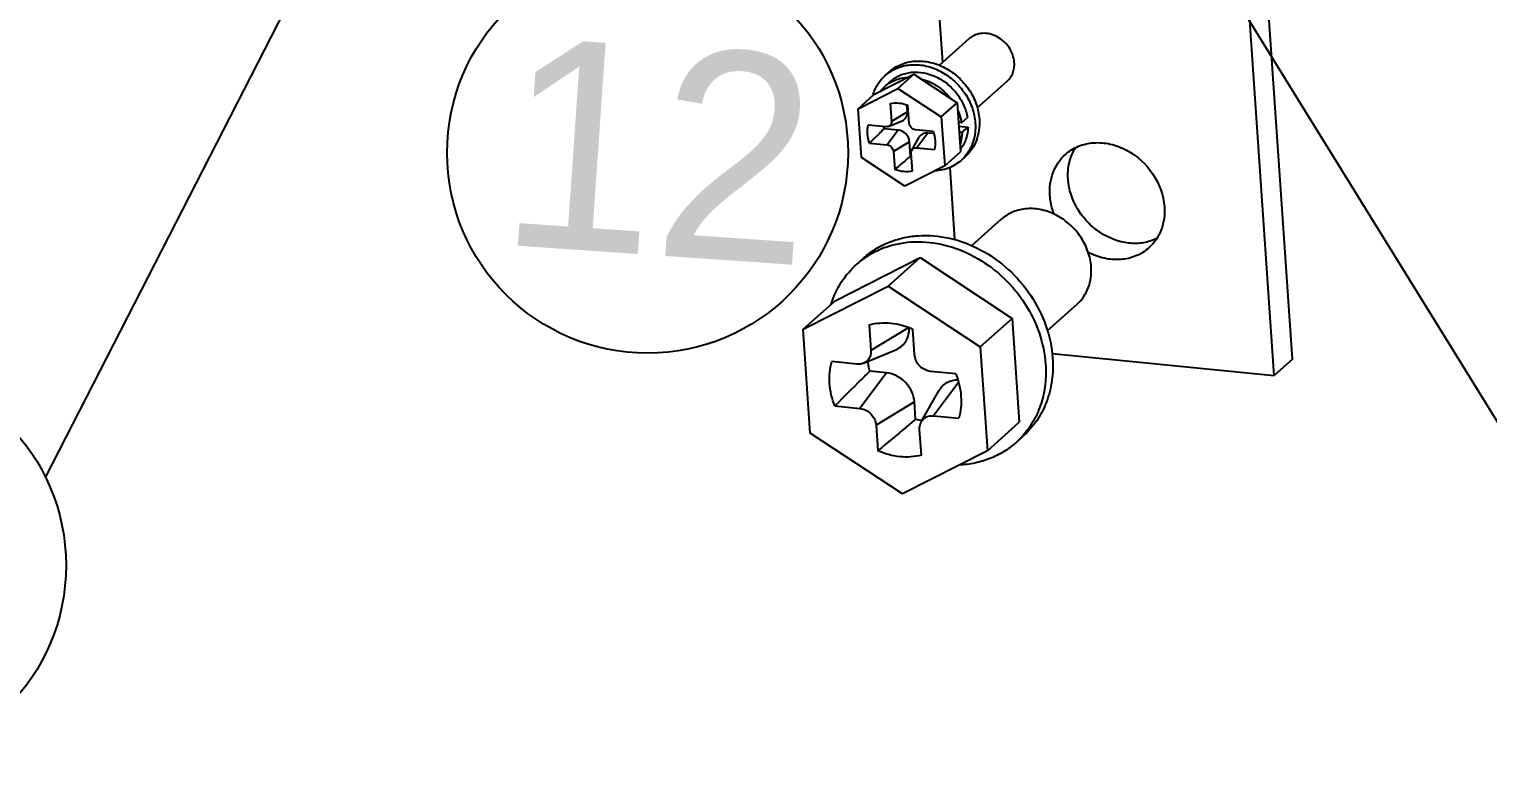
# Model space of a CAD drawing. Extents: x -425 to 6552, y -3049 to 3105.
# Drawn here: x -49 to 5.8, y -1835 to -1807.4 of the extents above; entities that cross this region are included whole.
import ezdxf

# ---------------------------------------------------------------- set-up
doc = ezdxf.new("R2010")
doc.units = 0
doc.layers.get('0').update_dxf_attribs({"linetype": 'CONTINUOUS'})
doc.layers.add('DIM', color=1, linetype='CONTINUOUS')
doc.styles.add('TEXTSTYLE_3', font='GOTHIC.TTF')

msp = doc.modelspace()

# ---------------------------------------------------------------- linework, layer by layer
at = {"color": 7, "linetype": 'CONTINUOUS'}
for p, q in [((-1.58, -1819.778), (-3.903, -1785.984)), ((-2.264, -1820.387), (-4.586, -1786.593)), ((-15.309, -1800.06), (-14.719, -1808.638)), ((-14.833, -1808.74), (-13.711, -1807.739)), ((-17.291, -1809.839), (-15.791, -1809.076)), ((-16.888, -1809.54), (-16.666, -1809.342)), ((-16.865, -1809.119), (-16.711, -1808.982)), ((-16.389, -1809.609), (-15.791, -1809.076)), ((-15.791, -1809.076), (-14.164, -1810.149)), ((-13.411, -1810.335), (-12.288, -1809.335)), ((-17.889, -1810.372), (-16.389, -1809.609)), ((-17.889, -1810.372), (-17.291, -1809.839)), ((-16.389, -1809.609), (-14.762, -1810.682)), ((-17.763, -1812.209), (-17.889, -1810.372)), ((-16.682, -1810.17), (-16.635, -1810.85)), ((-16.036, -1810.487), (-16.635, -1810.85)), ((-16.036, -1810.487), (-16.054, -1810.222)), ((-15.967, -1810.917), (-16.014, -1810.236)), ((-14.762, -1810.682), (-14.164, -1810.149)), ((-14.164, -1810.149), (-14.038, -1811.986)), ((-16.839, -1811.051), (-17.508, -1810.985)), ((-16.377, -1811.175), (-16.907, -1811.122)), ((-16.743, -1811.037), (-16.229, -1810.821)), ((-14.762, -1810.682), (-14.636, -1812.519)), ((-14.005, -1810.899), (-14.113, -1810.889)), ((-14.104, -1811.025), (-13.758, -1811.059)), ((-14.005, -1810.899), (-13.783, -1810.701)), ((-13.98, -1811.257), (-13.758, -1811.059)), ((-17.461, -1811.664), (-16.792, -1811.731)), ((-16.377, -1811.175), (-16.792, -1811.731)), ((-15.959, -1811.611), (-16.558, -1811.975)), ((-15.922, -1812.15), (-15.959, -1811.611)), ((-15.866, -1811.929), (-15.592, -1811.442)), ((-15.064, -1811.227), (-15.733, -1811.161)), ((-15.271, -1811.284), (-15.686, -1811.84)), ((-15.04, -1811.307), (-15.271, -1811.284)), ((-14.088, -1811.247), (-13.98, -1811.257)), ((-16.136, -1813.282), (-17.763, -1812.209)), ((-16.558, -1811.975), (-16.511, -1812.655)), ((-15.843, -1812.722), (-15.889, -1812.041)), ((-15.686, -1811.84), (-15.017, -1811.907)), ((-14.636, -1812.519), (-14.038, -1811.986)), ((-14.02, -1812.31), (-13.866, -1812.173)), ((-14.636, -1812.519), (-16.136, -1813.282)), ((-14.448, -1812.58), (-14.263, -1815.283)), ((-13.621, -1815.51), (-12.514, -1814.523)), ((-18.751, -1817.584), (-15.562, -1815.963)), ((-17.939, -1816.21), (-17.675, -1815.974)), ((-16.758, -1817.029), (-15.562, -1815.963)), ((-15.562, -1815.963), (-12.105, -1818.243)), ((-19.947, -1818.65), (-16.758, -1817.029)), ((-16.758, -1817.029), (-13.301, -1819.309)), ((-19.947, -1818.65), (-18.751, -1817.584)), ((-13.301, -1819.309), (-12.105, -1818.243)), ((-12.105, -1818.243), (-11.837, -1822.146)), ((-10.777, -1818.702), (-9.669, -1817.714)), ((-19.679, -1822.553), (-19.947, -1818.65)), ((-17.471, -1818.484), (-17.405, -1819.444)), ((-15.987, -1818.584), (-17.405, -1819.444)), ((-15.768, -1819.606), (-15.834, -1818.646)), ((-13.301, -1819.309), (-13.033, -1823.212)), ((-17.929, -1819.962), (-18.873, -1819.868)), ((-17.683, -1819.927), (-16.448, -1819.408)), ((-10.598, -1819.561), (-2.264, -1820.387)), ((-1.58, -1819.778), (-2.264, -1820.387)), ((-16.819, -1820.292), (-17.815, -1821.626)), ((-16.819, -1820.292), (-17.449, -1820.23)), ((-14.221, -1820.329), (-15.165, -1820.236)), ((-15.513, -1822.128), (-14.857, -1820.961)), ((-14.114, -1820.647), (-15.05, -1821.9)), ((-15.773, -1821.383), (-17.212, -1822.256)), ((-15.729, -1822.023), (-15.773, -1821.383)), ((-18.759, -1821.533), (-17.815, -1821.626)), ((-15.05, -1821.9), (-14.106, -1821.994)), ((-16.222, -1824.833), (-19.679, -1822.553)), ((-17.212, -1822.256), (-17.146, -1823.216)), ((-15.509, -1823.378), (-15.575, -1822.418)), ((-13.033, -1823.212), (-11.837, -1822.146)), ((-11.965, -1822.911), (-11.7, -1822.675)), ((-13.033, -1823.212), (-16.222, -1824.833))]:
    msp.add_line(p, q, dxfattribs=at)
for centre, radius, start, end in [((-15.847, -1810.262), 1.53, 124.0337, 131.7062), ((-16.01, -1810.525), 1.319, 131.7329, 142.2893), ((-15.721, -1810.87), 1.212, 188.1968, 192.017), ((-15.639, -1811.012), 1.173, 256.0334, 258.0489), ((-15.039, -1811.168), 1.531, 311.7253, 319.4499), ((-15.804, -1818.606), 3.209, 125.4074, 131.7108), ((-15.093, -1819.905), 2.212, 253.2985, 259.7563), ((-14.103, -1820.514), 3.212, 311.7219, 318.0245)]:
    msp.add_arc(centre, radius, start, end, dxfattribs=at)
for points, knots in [([(-12.022, -1808.634), (-12.029, -1808.536), (-12.071, -1808.339), (-12.209, -1808.067), (-12.41, -1807.833), (-12.66, -1807.656), (-12.938, -1807.551), (-13.223, -1807.526), (-13.492, -1807.586), (-13.646, -1807.681), (-13.711, -1807.739)], [0, 0, 0, 0, 0.126683, 0.257765, 0.390613, 0.522112, 0.649507, 0.771188, 0.887317, 1, 1, 1, 1]), ([(-16.711, -1808.982), (-16.646, -1808.924), (-16.505, -1808.819), (-16.269, -1808.698), (-16.013, -1808.617), (-15.647, -1808.564), (-15.166, -1808.605), (-14.609, -1808.816), (-14.11, -1809.17), (-13.707, -1809.637), (-13.432, -1810.181), (-13.347, -1810.576), (-13.334, -1810.771)], [0, 0, 0, 0, 0.05627, 0.113002, 0.170608, 0.229412, 0.350998, 0.478294, 0.609691, 0.742436, 0.87342, 1, 1, 1, 1]), ([(-16.703, -1808.993), (-16.634, -1808.947), (-16.487, -1808.864), (-16.167, -1808.746), (-15.724, -1808.692), (-15.182, -1808.782), (-14.661, -1809.014), (-14.2, -1809.371), (-13.83, -1809.826), (-13.578, -1810.347), (-13.5, -1810.723), (-13.488, -1810.908)], [0, 0, 0, 0, 0.056294, 0.113318, 0.230418, 0.353017, 0.480788, 0.611997, 0.744052, 0.874161, 1, 1, 1, 1]), ([(-12.288, -1809.335), (-12.242, -1809.293), (-12.158, -1809.198), (-12.07, -1809.026), (-12.021, -1808.835), (-12.017, -1808.701), (-12.022, -1808.634)], [0, 0, 0, 0, 0.24128, 0.486524, 0.738839, 1, 1, 1, 1]), ([(-17.333, -1809.876), (-17.291, -1809.73), (-17.171, -1809.451), (-16.975, -1809.218), (-16.865, -1809.119)], [0, 0, 0, 0, 0.505619, 1, 1, 1, 1]), ([(-16.888, -1809.54), (-16.83, -1809.489), (-16.706, -1809.396), (-16.496, -1809.291), (-16.268, -1809.222), (-16.11, -1809.201), (-16.029, -1809.197)], [0, 0, 0, 0, 0.245047, 0.492212, 0.743378, 1, 1, 1, 1]), ([(-16.666, -1809.342), (-16.612, -1809.295), (-16.497, -1809.208), (-16.305, -1809.107), (-16.096, -1809.037), (-15.798, -1808.985), (-15.404, -1809.006), (-14.944, -1809.159), (-14.522, -1809.427), (-14.168, -1809.79), (-13.909, -1810.221), (-13.81, -1810.541), (-13.783, -1810.701)], [0, 0, 0, 0, 0.056255, 0.112932, 0.170411, 0.228998, 0.349919, 0.476384, 0.60715, 0.739859, 0.871681, 1, 1, 1, 1]), ([(-15.533, -1809.246), (-15.318, -1809.3), (-14.899, -1809.489), (-14.563, -1809.8), (-14.422, -1809.979)], [0, 0, 0, 0, 0.492211, 1, 1, 1, 1]), ([(-16.682, -1810.17), (-16.573, -1810.15), (-16.344, -1810.142), (-16.122, -1810.196), (-16.014, -1810.236)], [0, 0, 0, 0, 0.488849, 1, 1, 1, 1]), ([(-16.229, -1810.821), (-16.198, -1810.808), (-16.14, -1810.772), (-16.075, -1810.692), (-16.038, -1810.594), (-16.033, -1810.522), (-16.036, -1810.487)], [0, 0, 0, 0, 0.243853, 0.487591, 0.738127, 1, 1, 1, 1]), ([(-14.143, -1810.441), (-14.127, -1810.478), (-14.067, -1810.626), (-14.025, -1810.782), (-14.005, -1810.899)], [0, 0, 0, 0, 0.253387, 1, 1, 1, 1]), ([(-17.461, -1811.664), (-17.498, -1811.553), (-17.544, -1811.326), (-17.53, -1811.094), (-17.508, -1810.985)], [0, 0, 0, 0, 0.510847, 1, 1, 1, 1]), ([(-16.907, -1811.122), (-16.953, -1811.167), (-17.139, -1811.347), (-17.324, -1811.528), (-17.461, -1811.664)], [0, 0, 0, 0, 0.251132, 1, 1, 1, 1]), ([(-16.743, -1811.037), (-16.75, -1811.04), (-16.781, -1811.051), (-16.814, -1811.053), (-16.839, -1811.051)], [0, 0, 0, 0, 0.24455, 1, 1, 1, 1]), ([(-16.635, -1810.85), (-16.633, -1810.889), (-16.644, -1810.95), (-16.693, -1811.01), (-16.726, -1811.03), (-16.743, -1811.037)], [0, 0, 0, 0, 0.509672, 0.754788, 1, 1, 1, 1]), ([(-15.733, -1811.161), (-15.792, -1811.155), (-15.907, -1811.094), (-15.963, -1810.976), (-15.967, -1810.917)], [0, 0, 0, 0, 0.497737, 1, 1, 1, 1]), ([(-13.758, -1811.059), (-13.764, -1811.211), (-13.815, -1811.51), (-13.956, -1811.779), (-14.044, -1811.896)], [0, 0, 0, 0, 0.509935, 1, 1, 1, 1]), ([(-13.488, -1810.908), (-13.48, -1811.025), (-13.484, -1811.256), (-13.552, -1811.591), (-13.681, -1811.899), (-13.805, -1812.081), (-13.876, -1812.163)], [0, 0, 0, 0, 0.260237, 0.512783, 0.758709, 1, 1, 1, 1]), ([(-13.334, -1810.771), (-13.325, -1810.906), (-13.333, -1811.173), (-13.429, -1811.557), (-13.606, -1811.899), (-13.773, -1812.09), (-13.866, -1812.173)], [0, 0, 0, 0, 0.261158, 0.513479, 0.758719, 1, 1, 1, 1]), ([(-15.959, -1811.611), (-15.966, -1811.504), (-16.065, -1811.294), (-16.271, -1811.185), (-16.377, -1811.175)], [0, 0, 0, 0, 0.502263, 1, 1, 1, 1]), ([(-15.271, -1811.284), (-15.304, -1811.281), (-15.369, -1811.283), (-15.461, -1811.312), (-15.538, -1811.366), (-15.577, -1811.415), (-15.592, -1811.442)], [0, 0, 0, 0, 0.259951, 0.510039, 0.7547, 1, 1, 1, 1]), ([(-15.064, -1811.227), (-15.027, -1811.338), (-14.981, -1811.565), (-14.994, -1811.797), (-15.017, -1811.907)], [0, 0, 0, 0, 0.510847, 1, 1, 1, 1]), ([(-13.98, -1811.257), (-13.982, -1811.295), (-13.992, -1811.443), (-14.023, -1811.589), (-14.057, -1811.694)], [0, 0, 0, 0, 0.254468, 1, 1, 1, 1]), ([(-10.102, -1812.087), (-9.959, -1811.959), (-9.621, -1811.75), (-9.03, -1811.618), (-8.402, -1811.672), (-7.581, -1811.984), (-6.736, -1812.752), (-6.417, -1813.622), (-6.387, -1814.055)], [0, 0, 0, 0, 0.113152, 0.229766, 0.351954, 0.47988, 0.743328, 1, 1, 1, 1]), ([(-16.792, -1811.731), (-16.733, -1811.737), (-16.617, -1811.797), (-16.562, -1811.915), (-16.558, -1811.975)], [0, 0, 0, 0, 0.497737, 1, 1, 1, 1]), ([(-15.922, -1812.15), (-15.971, -1812.193), (-16.166, -1812.362), (-16.363, -1812.53), (-16.511, -1812.655)], [0, 0, 0, 0, 0.251053, 1, 1, 1, 1]), ([(-15.889, -1812.041), (-15.89, -1812.031), (-15.89, -1811.992), (-15.88, -1811.954), (-15.866, -1811.929)], [0, 0, 0, 0, 0.259532, 1, 1, 1, 1]), ([(-15.866, -1811.929), (-15.849, -1811.899), (-15.795, -1811.847), (-15.722, -1811.837), (-15.686, -1811.84)], [0, 0, 0, 0, 0.489516, 1, 1, 1, 1]), ([(-10.688, -1813.629), (-10.708, -1813.339), (-10.637, -1812.759), (-10.307, -1812.27), (-10.102, -1812.087)], [0, 0, 0, 0, 0.513845, 1, 1, 1, 1]), ([(-10.004, -1813.02), (-10.019, -1812.809), (-9.989, -1812.39), (-9.828, -1812), (-9.719, -1811.831)], [0, 0, 0, 0, 0.51165, 1, 1, 1, 1]), ([(-15.843, -1812.722), (-15.951, -1812.741), (-16.181, -1812.749), (-16.403, -1812.695), (-16.511, -1812.655)], [0, 0, 0, 0, 0.488849, 1, 1, 1, 1]), ([(-14.02, -1812.31), (-14.086, -1812.369), (-14.23, -1812.476), (-14.471, -1812.598), (-14.733, -1812.678), (-14.916, -1812.703), (-15.008, -1812.709)], [0, 0, 0, 0, 0.245125, 0.492332, 0.743477, 1, 1, 1, 1]), ([(-6.672, -1815.245), (-6.831, -1815.322), (-7.179, -1815.431), (-7.933, -1815.445), (-8.685, -1815.15), (-9.293, -1814.635), (-9.779, -1813.999), (-9.978, -1813.409), (-10.004, -1813.02)], [0, 0, 0, 0, 0.114151, 0.232888, 0.483655, 0.614988, 0.746695, 1, 1, 1, 1]), ([(-10.531, -1814.328), (-10.553, -1814.271), (-10.63, -1814.045), (-10.675, -1813.807), (-10.688, -1813.629)], [0, 0, 0, 0, 0.254558, 1, 1, 1, 1]), ([(-9.137, -1816.312), (-9.15, -1816.117), (-9.235, -1815.722), (-9.51, -1815.178), (-9.913, -1814.711), (-10.412, -1814.357), (-10.969, -1814.146), (-11.539, -1814.097), (-12.076, -1814.217), (-12.384, -1814.407), (-12.514, -1814.523)], [0, 0, 0, 0, 0.126683, 0.257765, 0.390613, 0.522112, 0.649507, 0.771188, 0.887317, 1, 1, 1, 1]), ([(-6.387, -1814.055), (-6.367, -1814.345), (-6.438, -1814.925), (-6.768, -1815.414), (-6.973, -1815.597)], [0, 0, 0, 0, 0.513845, 1, 1, 1, 1]), ([(-17.675, -1815.974), (-17.538, -1815.852), (-17.243, -1815.631), (-16.747, -1815.378), (-16.208, -1815.208), (-15.44, -1815.095), (-14.429, -1815.182), (-13.261, -1815.625), (-12.213, -1816.368), (-11.367, -1817.349), (-10.789, -1818.492), (-10.611, -1819.321), (-10.583, -1819.731)], [0, 0, 0, 0, 0.05627, 0.113002, 0.170608, 0.229412, 0.350998, 0.478294, 0.609691, 0.742436, 0.87342, 1, 1, 1, 1]), ([(-17.663, -1815.99), (-17.52, -1815.888), (-17.213, -1815.706), (-16.541, -1815.441), (-15.606, -1815.312), (-14.457, -1815.485), (-13.35, -1815.965), (-12.366, -1816.714), (-11.577, -1817.675), (-11.04, -1818.778), (-10.874, -1819.574), (-10.847, -1819.967)], [0, 0, 0, 0, 0.056276, 0.113239, 0.230147, 0.352578, 0.480283, 0.611544, 0.743738, 0.874017, 1, 1, 1, 1]), ([(-6.973, -1815.597), (-7.115, -1815.724), (-7.45, -1815.932), (-8.037, -1816.065), (-8.659, -1816.014), (-9.058, -1815.866), (-9.249, -1815.767)], [0, 0, 0, 0, 0.235921, 0.478967, 0.733526, 1, 1, 1, 1]), ([(-18.896, -1817.712), (-18.806, -1817.423), (-18.554, -1816.871), (-18.161, -1816.407), (-17.939, -1816.21)], [0, 0, 0, 0, 0.50514, 1, 1, 1, 1]), ([(-9.669, -1817.714), (-9.576, -1817.631), (-9.408, -1817.44), (-9.232, -1817.098), (-9.136, -1816.715), (-9.128, -1816.447), (-9.137, -1816.312)], [0, 0, 0, 0, 0.24128, 0.486524, 0.738839, 1, 1, 1, 1]), ([(-17.471, -1818.484), (-17.21, -1818.415), (-16.641, -1818.377), (-16.095, -1818.53), (-15.834, -1818.646)], [0, 0, 0, 0, 0.485974, 1, 1, 1, 1]), ([(-16.448, -1819.408), (-16.372, -1819.376), (-16.23, -1819.288), (-16.069, -1819.094), (-15.975, -1818.854), (-15.961, -1818.68), (-15.965, -1818.592)], [0, 0, 0, 0, 0.2442, 0.488152, 0.73856, 1, 1, 1, 1]), ([(-18.759, -1821.533), (-18.867, -1821.264), (-19.002, -1820.706), (-18.949, -1820.132), (-18.873, -1819.868)], [0, 0, 0, 0, 0.513652, 1, 1, 1, 1]), ([(-17.405, -1819.444), (-17.401, -1819.496), (-17.408, -1819.599), (-17.461, -1819.741), (-17.555, -1819.856), (-17.638, -1819.908), (-17.683, -1819.927)], [0, 0, 0, 0, 0.26187, 0.512416, 0.756161, 1, 1, 1, 1]), ([(-17.449, -1820.23), (-17.457, -1820.199), (-17.486, -1820.076), (-17.506, -1819.95), (-17.514, -1819.856)], [0, 0, 0, 0, 0.252526, 1, 1, 1, 1]), ([(-15.165, -1820.236), (-15.317, -1820.221), (-15.615, -1820.064), (-15.757, -1819.761), (-15.768, -1819.606)], [0, 0, 0, 0, 0.497737, 1, 1, 1, 1]), ([(-10.583, -1819.731), (-10.563, -1820.014), (-10.58, -1820.576), (-10.782, -1821.38), (-11.153, -1822.099), (-11.505, -1822.501), (-11.7, -1822.675)], [0, 0, 0, 0, 0.261158, 0.513479, 0.758719, 1, 1, 1, 1]), ([(-17.449, -1820.23), (-17.559, -1820.338), (-17.999, -1820.769), (-18.435, -1821.205), (-18.759, -1821.533)], [0, 0, 0, 0, 0.251289, 1, 1, 1, 1]), ([(-17.683, -1819.927), (-17.702, -1819.935), (-17.781, -1819.962), (-17.866, -1819.968), (-17.929, -1819.962)], [0, 0, 0, 0, 0.24455, 1, 1, 1, 1]), ([(-15.773, -1821.383), (-15.791, -1821.115), (-16.039, -1820.59), (-16.554, -1820.318), (-16.819, -1820.292)], [0, 0, 0, 0, 0.502263, 1, 1, 1, 1]), ([(-14.221, -1820.329), (-14.113, -1820.598), (-13.978, -1821.156), (-14.031, -1821.73), (-14.106, -1821.994)], [0, 0, 0, 0, 0.513652, 1, 1, 1, 1]), ([(-10.847, -1819.967), (-10.83, -1820.219), (-10.84, -1820.719), (-10.993, -1821.441), (-11.281, -1822.102), (-11.559, -1822.488), (-11.715, -1822.662)], [0, 0, 0, 0, 0.260432, 0.512956, 0.758755, 1, 1, 1, 1]), ([(-14.139, -1820.561), (-14.213, -1820.561), (-14.359, -1820.576), (-14.563, -1820.655), (-14.736, -1820.785), (-14.822, -1820.899), (-14.857, -1820.961)], [0, 0, 0, 0, 0.258078, 0.507762, 0.753339, 1, 1, 1, 1]), ([(-17.815, -1821.626), (-17.662, -1821.641), (-17.365, -1821.798), (-17.222, -1822.101), (-17.212, -1822.256)], [0, 0, 0, 0, 0.497737, 1, 1, 1, 1]), ([(-15.729, -1822.023), (-15.847, -1822.125), (-16.316, -1822.526), (-16.789, -1822.921), (-17.146, -1823.216)], [0, 0, 0, 0, 0.251196, 1, 1, 1, 1]), ([(-15.513, -1822.128), (-15.491, -1822.089), (-15.436, -1822.018), (-15.286, -1821.913), (-15.142, -1821.891), (-15.05, -1821.9)], [0, 0, 0, 0, 0.246518, 0.492386, 1, 1, 1, 1]), ([(-15.575, -1822.418), (-15.577, -1822.392), (-15.577, -1822.293), (-15.549, -1822.192), (-15.513, -1822.128)], [0, 0, 0, 0, 0.259532, 1, 1, 1, 1]), ([(-11.965, -1822.911), (-12.107, -1823.038), (-12.416, -1823.267), (-12.935, -1823.525), (-13.5, -1823.693), (-13.893, -1823.742), (-14.093, -1823.751)], [0, 0, 0, 0, 0.244931, 0.492034, 0.743232, 1, 1, 1, 1]), ([(-15.509, -1823.378), (-15.77, -1823.447), (-16.339, -1823.485), (-16.885, -1823.332), (-17.146, -1823.216)], [0, 0, 0, 0, 0.485974, 1, 1, 1, 1])]:
    msp.add_open_spline(points, degree=3, knots=knots, dxfattribs=at)
at = {"layer": 'DIM', "color": 1, "linetype": 'CONTINUOUS'}
for p, q in [((12.583, -1832.605), (-7.29, -1800.447)), ((-48.383, -1824.213), (-37.63, -1803.221))]:
    msp.add_line(p, q, dxfattribs=at)
for centre in [(-25.788, -1812.026), (-55.14, -1827.522)]:
    msp.add_circle(centre, 7.524, dxfattribs=at)

# ---------------------------------------------------------------- texts
at = {"layer": 'DIM', "color": 1, "linetype": 'CONTINUOUS', "insert": (-30.912, -1807.653), "char_height": 7.8261, "width": 15.73945, "attachment_point": 1, "rotation": 356.0357, "style": 'TEXTSTYLE_3'}
msp.add_mtext('12', dxfattribs=at)

doc.saveas('drawing.dxf')
